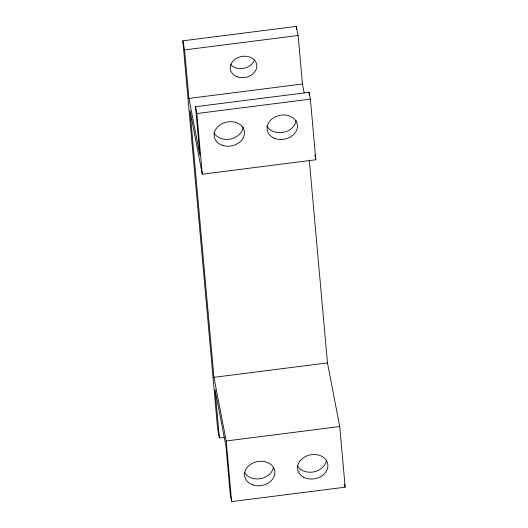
<?xml version="1.0" encoding="UTF-8"?>
<svg xmlns="http://www.w3.org/2000/svg" width="528" height="528" viewBox="0 0 528 528"><rect width="100%" height="100%" fill="white"/><g stroke="black" fill="none" stroke-linecap="round" stroke-linejoin="round"><path stroke-width="0.79" d="M224.281 437.342L219.384 437.963L217.628 428.875L182.833 40.821L296.366 26.4L298.115 35.488L302.465 83.998L304.161 92.803M182.833 40.821L184.582 49.909L298.115 35.488M184.582 49.909L188.932 98.419L302.465 83.998M188.932 98.419L199.874 155.232L195.525 106.729L309.058 92.308L310.372 99.125L315.803 159.76L202.277 174.181L190.021 110.543L213.946 377.329L226.202 440.966L231.634 501.6L345.167 487.179L339.728 426.545L327.479 362.914L309.296 160.156M195.525 106.729L196.838 113.546L310.372 99.125M213.946 377.329L327.479 362.914M226.202 440.966L339.728 426.545M314.873 154.928L315.183 156.539M315.493 158.149L315.803 159.76M344.586 484.15L345.167 487.179M231.634 501.6L230.32 494.782L225.971 446.272L215.035 389.459L219.384 437.963M309.058 92.308L309.349 95.542M296.366 26.4L296.657 29.68M196.838 113.546L202.277 174.181M326.495 460.225A15.279 12.151 -10.9 0 1 313.738 471.88A15.279 12.151 -10.9 0 1 297.521 465.861M273.326 467.966A15.279 12.151 -10.9 0 1 260 478.744A15.279 12.151 -10.9 0 1 244.438 472.402M243.124 126.812A15.279 12.151 -10.9 0 1 230.538 139.016A15.279 12.151 -10.9 0 1 213.985 132.851M296.089 120.292A15.279 12.151 -10.9 0 1 283.265 132.337A15.279 12.151 -10.9 0 1 266.871 125.941M254.522 59.968A13.365 10.633 -10.9 0 1 243.659 68.33A13.365 10.633 -10.9 0 1 230.578 64.396M274.54 138.283A15.279 12.151 -10.9 0 0 297.442 126.311A15.279 12.151 -10.9 0 0 274.824 117.077A15.279 12.151 -10.9 0 0 274.54 138.283M222.658 145.418A15.279 12.151 -10.9 0 0 244.424 132.033A15.279 12.151 -10.9 0 0 220.777 124.41A15.279 12.151 -10.9 0 0 222.658 145.418M303.765 477.266A15.279 12.151 -10.9 0 0 327.809 467.042A15.279 12.151 -10.9 0 0 306.583 456.007A15.279 12.151 -10.9 0 0 303.765 477.266M253.11 484.968A15.279 12.151 -10.9 0 0 274.877 471.577A15.279 12.151 -10.9 0 0 251.229 463.96A15.279 12.151 -10.9 0 0 253.11 484.968M237.402 76.877A13.365 10.633 -10.9 0 0 256.793 65.564A13.365 10.633 -10.9 0 0 236.379 58.423A13.365 10.633 -10.9 0 0 237.402 76.877"/></g></svg>
